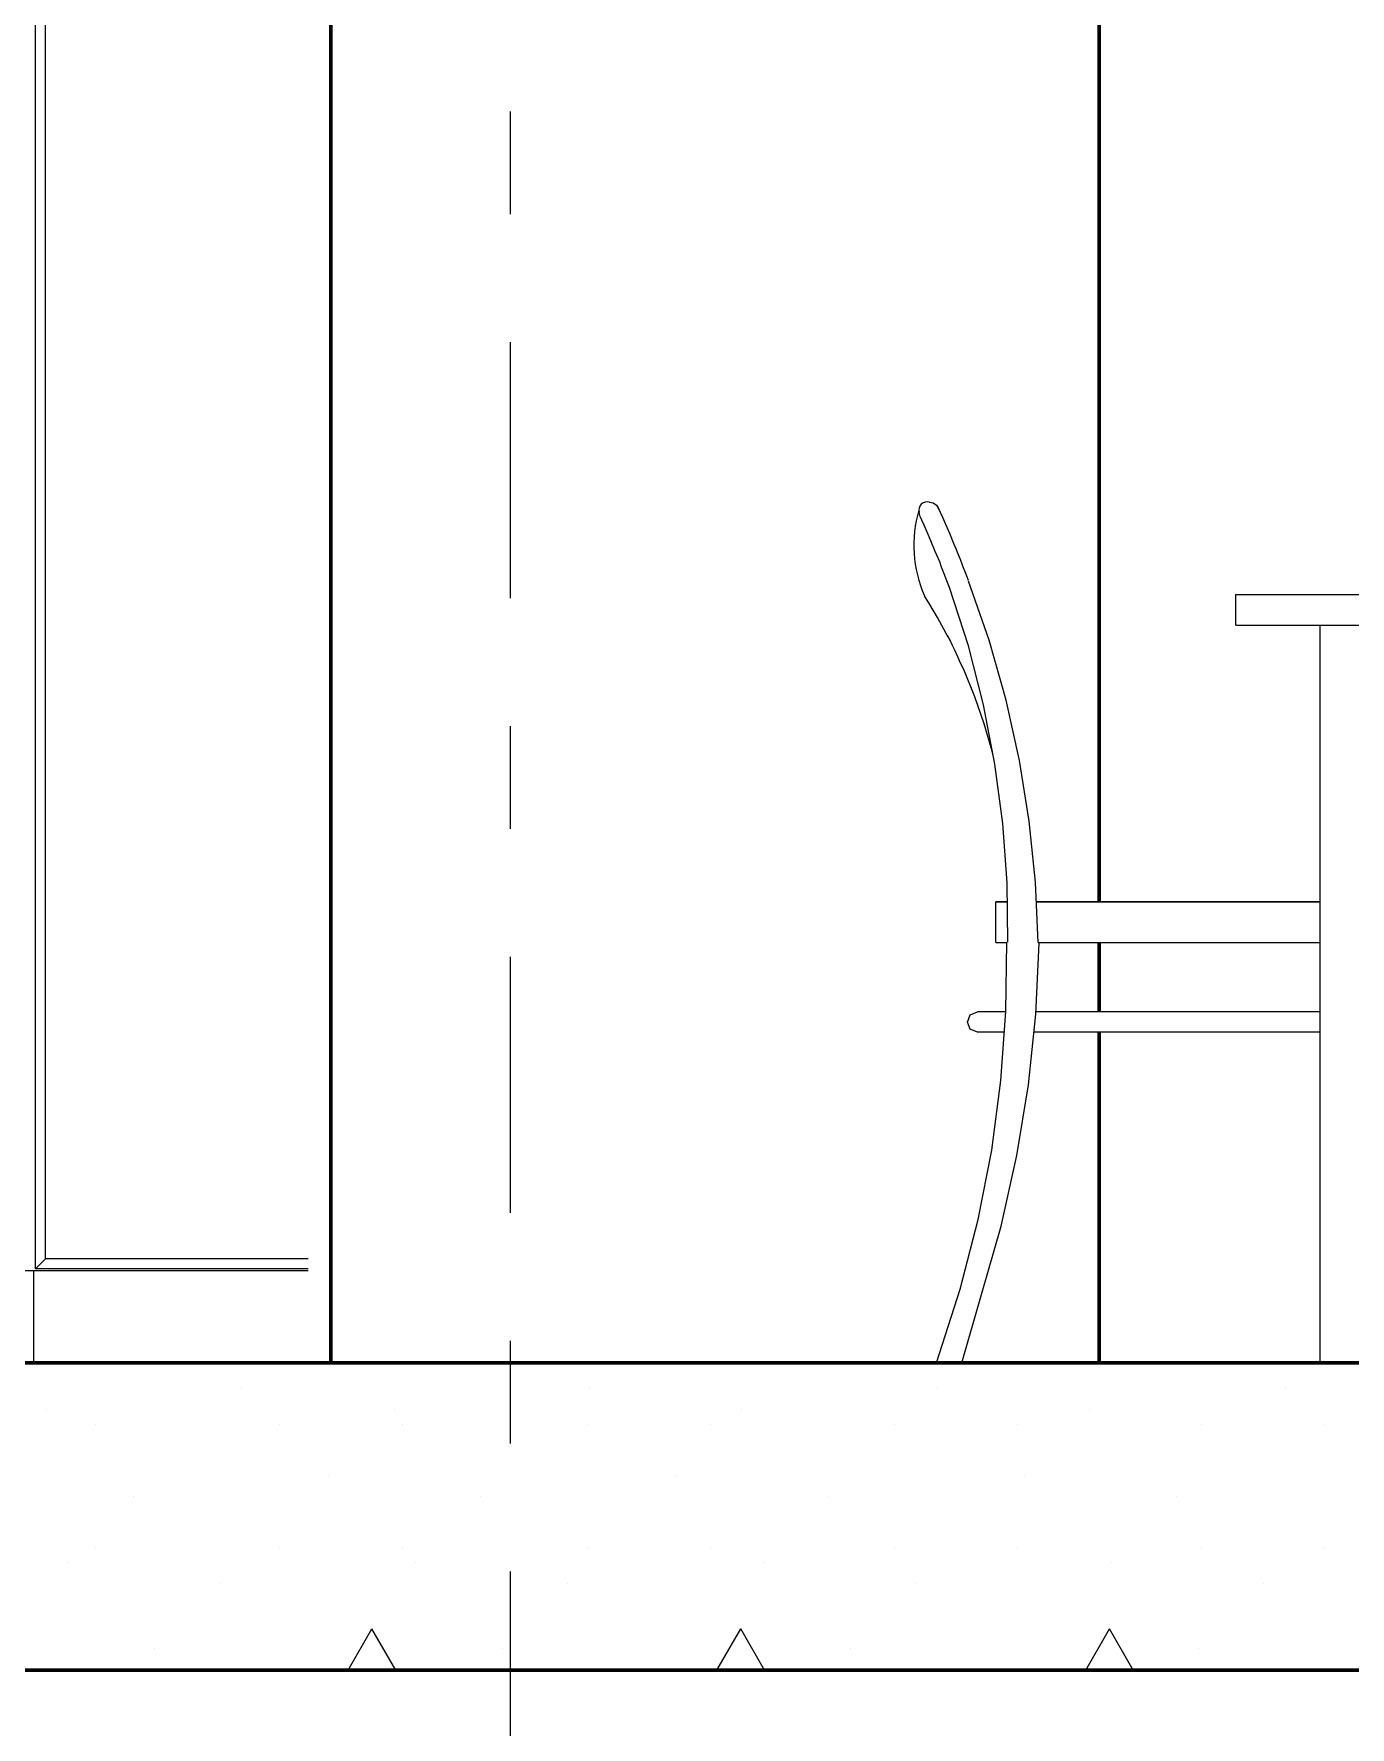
# Model space of a CAD drawing. Header units: metres. Extents: x -50 to 76, y -61 to 14.
# Drawn here: x 55.34 to 56.625, y -39.152 to -37.499 of the extents above; entities that cross this region are included whole.
import ezdxf

# ---------------------------------------------------------------- set-up
doc = ezdxf.new("R2010")
doc.units = ezdxf.units.M
doc.header["$MEASUREMENT"] = 0
doc.set_wipeout_variables(frame=1)
for name, pattern in [('CENTERX2', [4, 2.5, -0.5, 0.5, -0.5]), ('DASHDOT2', [0.5, 0.25, -0.125, 0, -0.125]), ('Wipeout_Contour', [1, 0, -1])]:
    doc.linetypes.add(name, pattern=pattern)
for name, color, linetype, lineweight in [('1 CALCAS', 255, 'Continuous', 60), ('1 MUEBLES', 46, 'Continuous', 18), ('EJES', 251, 'CENTERX2', 0)]:
    doc.layers.add(name, color=color, linetype=linetype, lineweight=lineweight)
doc.layers.add('Nuevo_1 PLACA 1ER PISO_Pluma_Nº__169', color=7, linetype='Continuous', lineweight=13, true_color=0x68b353)
doc.layers.add('Nuevo_Interior - Mobiliario_Pluma_Nº__4', color=7, linetype='Continuous', lineweight=20, true_color=0x029e21)
doc.layers.add('Nuevo_Interior - Mobiliario', color=7, linetype='Continuous')

# ---------------------------------------------------------------- blocks, each defined once
blk = doc.blocks.new('Elem Sección_85')
at = {"color": 254, "linetype": 'Wipeout_Contour', "lineweight": 0, "ltscale": 4.904657}
blk.add_wipeout([(0.96, 0), (1.2278, 0), (1.2278, 0.09), (0.96, 0.09)], dxfattribs=at).dxf.layer = 'Nuevo_Interior - Mobiliario'
at = {"color": 254, "linetype": 'Wipeout_Contour', "lineweight": 0, "ltscale": 7.247863}
blk.add_wipeout([(0.96, 0.09), (0.98, 0.09), (0.98, 0.0915), (0.9615, 0.0915), (0.9615, 0.11), (0.96, 0.11)], dxfattribs=at).dxf.layer = 'Nuevo_Interior - Mobiliario'
at = {"color": 254, "linetype": 'Wipeout_Contour', "lineweight": 0, "ltscale": 17.901127}
blk.add_wipeout([(0.9615, 2.46), (0.96, 2.46), (0.96, 0.11), (0.9615, 0.11), (0.9615, 1.7985), (0.98, 1.7985), (0.98, 1.8015), (0.9615, 1.8015)], dxfattribs=at).dxf.layer = 'Nuevo_Interior - Mobiliario'
at = {"color": 254, "linetype": 'Wipeout_Contour', "lineweight": 0, "ltscale": 4.929767}
blk.add_wipeout([(0.98, 0.0915), (0.98, 0.09), (1.2278, 0.09), (1.2278, 0.0915)], dxfattribs=at).dxf.layer = 'Nuevo_Interior - Mobiliario'
at = {"color": 254, "linetype": 'Wipeout_Contour', "lineweight": 0, "ltscale": 4.872773}
blk.add_wipeout([(0.9615, 0.0915), (1.2278, 0.0915), (1.2278, 0.1015), (0.9715, 0.1015)], dxfattribs=at).dxf.layer = 'Nuevo_Interior - Mobiliario'
at = {"layer": 'Nuevo_Interior - Mobiliario_Pluma_Nº__4', "color": 104, "linetype": 'Continuous', "lineweight": 20, "true_color": 0x029e21}
blk.add_line((0.98, 0.09), (1.2278, 0.09), dxfattribs=at)
at = {"color": 254, "linetype": 'Wipeout_Contour', "lineweight": 0, "ltscale": 6.047905}
blk.add_wipeout([(0.9715, 1.7885), (0.9615, 1.7985), (0.9615, 0.0915), (0.9715, 0.1015)], dxfattribs=at).dxf.layer = 'Nuevo_Interior - Mobiliario'
at = {"layer": 'Nuevo_Interior - Mobiliario_Pluma_Nº__4', "color": 104, "linetype": 'Continuous', "lineweight": 20, "true_color": 0x029e21}
for p, q in [((0.9615, 0.0915), (0.9615, 1.7985)), ((0.96, 0.09), (0.98, 0.09)), ((1.2278, 0.0915), (0.9615, 0.0915))]:
    blk.add_line(p, q, dxfattribs=at)
at = {"color": 254, "linetype": 'Wipeout_Contour', "lineweight": 0, "ltscale": 17.757972}
blk.add_wipeout([(0.9715, 1.7885), (0.9715, 0.1015), (1.2278, 0.1015), (1.2278, 0.1047), (1.2278, 0.1047), (1.231, 0.1059), (1.2337, 0.108), (1.2358, 0.1107), (1.237, 0.1139), (1.2373, 0.1173), (1.2376, 0.1206), (1.2389, 0.1238), (1.2409, 0.1264), (1.2436, 0.1285), (1.2467, 0.1297), (1.25, 0.13), (1.25, 1.7885)], dxfattribs=at).dxf.layer = 'Nuevo_Interior - Mobiliario'
at = {"layer": 'Nuevo_Interior - Mobiliario_Pluma_Nº__4', "color": 104, "linetype": 'Continuous', "lineweight": 20, "true_color": 0x029e21}
for p, q in [((0.9715, 0.1015), (0.9715, 1.7885)), ((0.9715, 0.1015), (0.9615, 0.0915)), ((1.2278, 0.1015), (0.9715, 0.1015))]:
    blk.add_line(p, q, dxfattribs=at)
blk = doc.blocks.new('Elem Sección_86')
at = {"color": 254, "linetype": 'Wipeout_Contour', "lineweight": 0, "ltscale": 5.773436}
blk.add_wipeout([(0.9585, 0.0915), (0.94, 0.0915), (0.94, 0.09), (0.96, 0.09), (0.96, 0.11), (0.9585, 0.11)], dxfattribs=at).dxf.layer = 'Nuevo_Interior - Mobiliario'
at = {"layer": 'Nuevo_Interior - Mobiliario_Pluma_Nº__4', "color": 104, "linetype": 'Continuous', "lineweight": 20, "true_color": 0x029e21}
for p in [(0.94, 0.09), (0.96, 0)]:
    blk.add_line(p, (0.96, 0.09), dxfattribs=at)
blk = doc.blocks.new('FFV')
at = {"layer": '1 CALCAS'}
for p, q in [((56.3801, -38.3863), (56.3801, -38.4538)), ((56.3801, -38.4738), (56.3801, -38.7963))]:
    blk.add_line(p, q, dxfattribs=at)
at = {"layer": '1 MUEBLES', "linetype": 'Continuous'}
for p, q in [((56.2051, -37.9702), (56.2044, -37.9663)), ((56.2142, -37.9563), (56.218, -37.9571)), ((56.218, -37.9571), (56.2212, -37.9593)), ((56.2212, -37.9593), (56.2233, -37.9625)), ((56.2238, -37.9635), (56.2233, -37.9625)), ((56.2251, -37.9664), (56.2238, -37.9635)), ((56.2056, -37.9711), (56.2051, -37.9702)), ((56.2069, -37.974), (56.2056, -37.9711)), ((56.2091, -37.9789), (56.2069, -37.974)), ((56.2121, -37.9856), (56.2091, -37.9789)), ((56.2273, -37.9713), (56.2251, -37.9664)), ((56.2303, -37.9782), (56.2273, -37.9713)), ((56.2341, -37.9869), (56.2303, -37.9782)), ((56.2158, -37.9942), (56.2121, -37.9856)), ((56.2199, -38.0046), (56.2158, -37.9942)), ((56.2384, -37.9977), (56.2341, -37.9869)), ((56.2403, -38.002), (56.2384, -37.9977)), ((56.2216, -38.008), (56.2199, -38.0046)), ((56.2244, -38.0147), (56.2216, -38.008)), ((56.2262, -38.0197), (56.2244, -38.0147)), ((56.2416, -38.0054), (56.2403, -38.002)), ((56.2445, -38.0122), (56.2416, -38.0054)), ((56.247, -38.0187), (56.2445, -38.0122)), ((56.2288, -38.0263), (56.2262, -38.0197)), ((56.2314, -38.033), (56.2288, -38.0263)), ((56.2498, -38.0258), (56.247, -38.0187)), ((56.2524, -38.0329), (56.2498, -38.0258)), ((56.2105, -38.0493), (56.2094, -38.0477)), ((56.2339, -38.0397), (56.2314, -38.033)), ((56.2524, -38.0966), (56.234, -38.0397)), ((56.2725, -38.0911), (56.2524, -38.0333)), ((56.5133, -38.0463), (56.7793, -38.0463)), ((56.5133, -38.0763), (56.5133, -38.0463)), ((56.2148, -38.0563), (56.2105, -38.0493)), ((56.2222, -38.0688), (56.2148, -38.0563)), ((56.2327, -38.0881), (56.2222, -38.0688)), ((56.5133, -38.0763), (56.7853, -38.0763)), ((56.5958, -38.7963), (56.5958, -38.0763)), ((56.5958, -38.3463), (56.5958, -38.0763)), ((56.2349, -38.092), (56.2319, -38.0865)), ((56.2367, -38.0962), (56.2339, -38.0898)), ((56.239, -38.1009), (56.2367, -38.0962)), ((56.2671, -38.1542), (56.2524, -38.0966)), ((56.2891, -38.1495), (56.2725, -38.0911)), ((56.242, -38.1072), (56.239, -38.1009)), ((56.2447, -38.1136), (56.242, -38.1072)), ((56.2478, -38.1198), (56.2447, -38.1136)), ((56.2585, -38.1463), (56.2478, -38.1198)), ((56.2678, -38.1728), (56.2585, -38.1463)), ((56.2783, -38.212), (56.2671, -38.1542)), ((56.3021, -38.2084), (56.2891, -38.1495)), ((56.2755, -38.1994), (56.2678, -38.1728)), ((56.277, -38.2052), (56.2755, -38.1994)), ((56.286, -38.2699), (56.2783, -38.212)), ((56.3116, -38.2676), (56.3021, -38.2084)), ((56.2902, -38.3279), (56.286, -38.2699)), ((56.3177, -38.3271), (56.3116, -38.2676)), ((56.2909, -38.3858), (56.2902, -38.3279)), ((56.3204, -38.3863), (56.3177, -38.3271)), ((56.2792, -38.3463), (56.2802, -38.3463)), ((56.2802, -38.3463), (56.2792, -38.3463)), ((56.2792, -38.3863), (56.2792, -38.3463)), ((56.2802, -38.3463), (56.2834, -38.3463)), ((56.2834, -38.3463), (56.2802, -38.3463)), ((56.2834, -38.3463), (56.2886, -38.3463)), ((56.2886, -38.3463), (56.2834, -38.3463)), ((56.2886, -38.3463), (56.2904, -38.3463)), ((56.2904, -38.3463), (56.2886, -38.3463)), ((56.3186, -38.3463), (56.3254, -38.3463)), ((56.3265, -38.3463), (56.3186, -38.3463)), ((56.3254, -38.3463), (56.3367, -38.3463)), ((56.3344, -38.3463), (56.3265, -38.3463)), ((56.3437, -38.3463), (56.3344, -38.3463)), ((56.3367, -38.3463), (56.3495, -38.3463)), ((56.3545, -38.3463), (56.3437, -38.3463)), ((56.3495, -38.3463), (56.3635, -38.3463)), ((56.3663, -38.3463), (56.3545, -38.3463)), ((56.3635, -38.3463), (56.3781, -38.3463)), ((56.3788, -38.3463), (56.3663, -38.3463)), ((56.3781, -38.3463), (56.5958, -38.3463)), ((56.5958, -38.3463), (56.3788, -38.3463)), ((56.2792, -38.3863), (56.2802, -38.3863)), ((56.2802, -38.3863), (56.2834, -38.3863)), ((56.2834, -38.3863), (56.2886, -38.3863)), ((56.2886, -38.3863), (56.2897, -38.3863)), ((56.289, -38.4534), (56.2897, -38.3858)), ((56.3182, -38.456), (56.3215, -38.3868)), ((56.3204, -38.3863), (56.3254, -38.3863)), ((56.3254, -38.3863), (56.3367, -38.3863)), ((56.3367, -38.3863), (56.3495, -38.3863)), ((56.3495, -38.3863), (56.3635, -38.3863)), ((56.3635, -38.3863), (56.3781, -38.3863)), ((56.3781, -38.3863), (56.5958, -38.3863)), ((56.5958, -38.4538), (56.5958, -38.3863)), ((56.2513, -38.4638), (56.2542, -38.4568)), ((56.2542, -38.4568), (56.2611, -38.4538)), ((56.2765, -38.4538), (56.2611, -38.4538)), ((56.2889, -38.4538), (56.2765, -38.4538)), ((56.2841, -38.521), (56.289, -38.4534)), ((56.311, -38.5251), (56.3182, -38.456)), ((56.3506, -38.4538), (56.3183, -38.4538)), ((56.4042, -38.4538), (56.3506, -38.4538)), ((56.4643, -38.4538), (56.4042, -38.4538)), ((56.5267, -38.4538), (56.4643, -38.4538)), ((56.5872, -38.4538), (56.5267, -38.4538)), ((56.5958, -38.4538), (56.5872, -38.4538)), ((56.2542, -38.4709), (56.2513, -38.4638)), ((56.2611, -38.4738), (56.2542, -38.4709)), ((56.2765, -38.4738), (56.2611, -38.4738)), ((56.2875, -38.4738), (56.2765, -38.4738)), ((56.3506, -38.4738), (56.3163, -38.4738)), ((56.4042, -38.4738), (56.3506, -38.4738)), ((56.4643, -38.4738), (56.4042, -38.4738)), ((56.5267, -38.4738), (56.4643, -38.4738)), ((56.5872, -38.4738), (56.5267, -38.4738)), ((56.5958, -38.4738), (56.5872, -38.4738)), ((56.5958, -38.7963), (56.5958, -38.4738)), ((56.2752, -38.5888), (56.2841, -38.521)), ((56.2996, -38.5941), (56.311, -38.5251)), ((56.2619, -38.6566), (56.2752, -38.5888)), ((56.2842, -38.6629), (56.2996, -38.5941)), ((56.2443, -38.7245), (56.2619, -38.6566)), ((56.2458, -38.7963), (56.2842, -38.6629)), ((56.2212, -38.7963), (56.2443, -38.7245))]:
    blk.add_line(p, q, dxfattribs=at)
for centre, radius, start, end in [((56.3223, -37.9984), 0.1232, 163.7863, 203.575), ((56.212, -37.964), 0.00797, 73.7158, 197.1762)]:
    blk.add_arc(centre, radius, start, end, dxfattribs=at)

msp = doc.modelspace()

# ---------------------------------------------------------------- linework, layer by layer
at = {"layer": '1 CALCAS'}
msp.add_line((56.3801, -35.8463), (56.3801, -38.3463), dxfattribs=at)
at = {"layer": 'EJES', "linetype": 'DASHDOT2'}
msp.add_line((55.8051, -30.0001), (55.8051, -40.1498), dxfattribs=at)
at = {"layer": 'Nuevo_1 PLACA 1ER PISO_Pluma_Nº__169', "color": 85, "linetype": 'Continuous', "lineweight": 13, "true_color": 0x68b353}
for p, q in [((55.8201, -38.7963), (55.8201, -38.7963)), ((55.5432, -38.8212), (55.5432, -38.8212)), ((55.8826, -38.8212), (55.8826, -38.8212)), ((56.222, -38.8212), (56.222, -38.8212)), ((56.5614, -38.8212), (56.5614, -38.8212)), ((55.3523, -38.8424), (55.3523, -38.8424)), ((55.6917, -38.8424), (55.6917, -38.8424)), ((56.0311, -38.8424), (56.0311, -38.8424)), ((56.3705, -38.8424), (56.3705, -38.8424)), ((55.4001, -38.8563), (55.4001, -38.8563)), ((55.5801, -38.8563), (55.5801, -38.8563)), ((55.7001, -38.8563), (55.7001, -38.8563)), ((55.8801, -38.8563), (55.8801, -38.8563)), ((56.0001, -38.8563), (56.0001, -38.8563)), ((56.1801, -38.8563), (56.1801, -38.8563)), ((56.3001, -38.8563), (56.3001, -38.8563)), ((56.4801, -38.8563), (56.4801, -38.8563)), ((56.6001, -38.8563), (56.6001, -38.8563)), ((55.628, -38.906), (55.628, -38.906)), ((55.9674, -38.906), (55.9674, -38.906)), ((56.3069, -38.906), (56.3069, -38.906)), ((55.4371, -38.9272), (55.4371, -38.9272)), ((55.7765, -38.9272), (55.7765, -38.9272)), ((56.1159, -38.9272), (56.1159, -38.9272)), ((56.4553, -38.9272), (56.4553, -38.9272)), ((55.3735, -38.9909), (55.3735, -38.9909)), ((55.4001, -38.9763), (55.4001, -38.9763)), ((55.5801, -38.9763), (55.5801, -38.9763)), ((55.7001, -38.9763), (55.7001, -38.9763)), ((55.7129, -38.9909), (55.7129, -38.9909)), ((55.8801, -38.9763), (55.8801, -38.9763)), ((56.0001, -38.9763), (56.0001, -38.9763)), ((56.0523, -38.9909), (56.0523, -38.9909)), ((56.1801, -38.9763), (56.1801, -38.9763)), ((56.3001, -38.9763), (56.3001, -38.9763)), ((56.3917, -38.9909), (56.3917, -38.9909)), ((56.4801, -38.9763), (56.4801, -38.9763)), ((56.6001, -38.9763), (56.6001, -38.9763)), ((55.522, -39.0121), (55.522, -39.0121)), ((55.8614, -39.0121), (55.8614, -39.0121)), ((56.2008, -39.0121), (56.2008, -39.0121)), ((56.5402, -39.0121), (56.5402, -39.0121)), ((55.6469, -39.0963), (55.6701, -39.0561)), ((55.6933, -39.0963), (55.6701, -39.0561)), ((56.0069, -39.0963), (56.0301, -39.0561)), ((56.0533, -39.0963), (56.0301, -39.0561)), ((56.3669, -39.0963), (56.3901, -39.0561)), ((56.4133, -39.0963), (56.3901, -39.0561)), ((55.4583, -39.0757), (55.4583, -39.0757)), ((55.7977, -39.0757), (55.7977, -39.0757)), ((56.1371, -39.0757), (56.1371, -39.0757)), ((56.4766, -39.0757), (56.4766, -39.0757))]:
    msp.add_line(p, q, dxfattribs=at)

# ---------------------------------------------------------------- block references
at = {"layer": '1 MUEBLES'}
for name, p in [('Elem Sección_85', (54.3801, -38.7963)), ('FFV', (0, 0))]:
    msp.add_blockref(name, p, dxfattribs=at)

# ---------------------------------------------------------------- next in the draw order: linework, layer by layer
at = {"layer": '1 CALCAS'}
msp.add_line((55.6301, -35.8463), (55.6301, -38.7963), dxfattribs=at)

# ---------------------------------------------------------------- next in the draw order: block references
at = {"layer": '1 MUEBLES'}
msp.add_blockref('Elem Sección_86', (54.3801, -38.7963), dxfattribs=at)

# ---------------------------------------------------------------- next in the draw order: linework, layer by layer
at = {"layer": '1 CALCAS'}
msp.add_lwpolyline([(48.6301, -38.7963), (59.7301, -38.7963), (59.7301, -39.0963), (48.6301, -39.0963)], close=True, dxfattribs=at)

doc.saveas('drawing.dxf')
